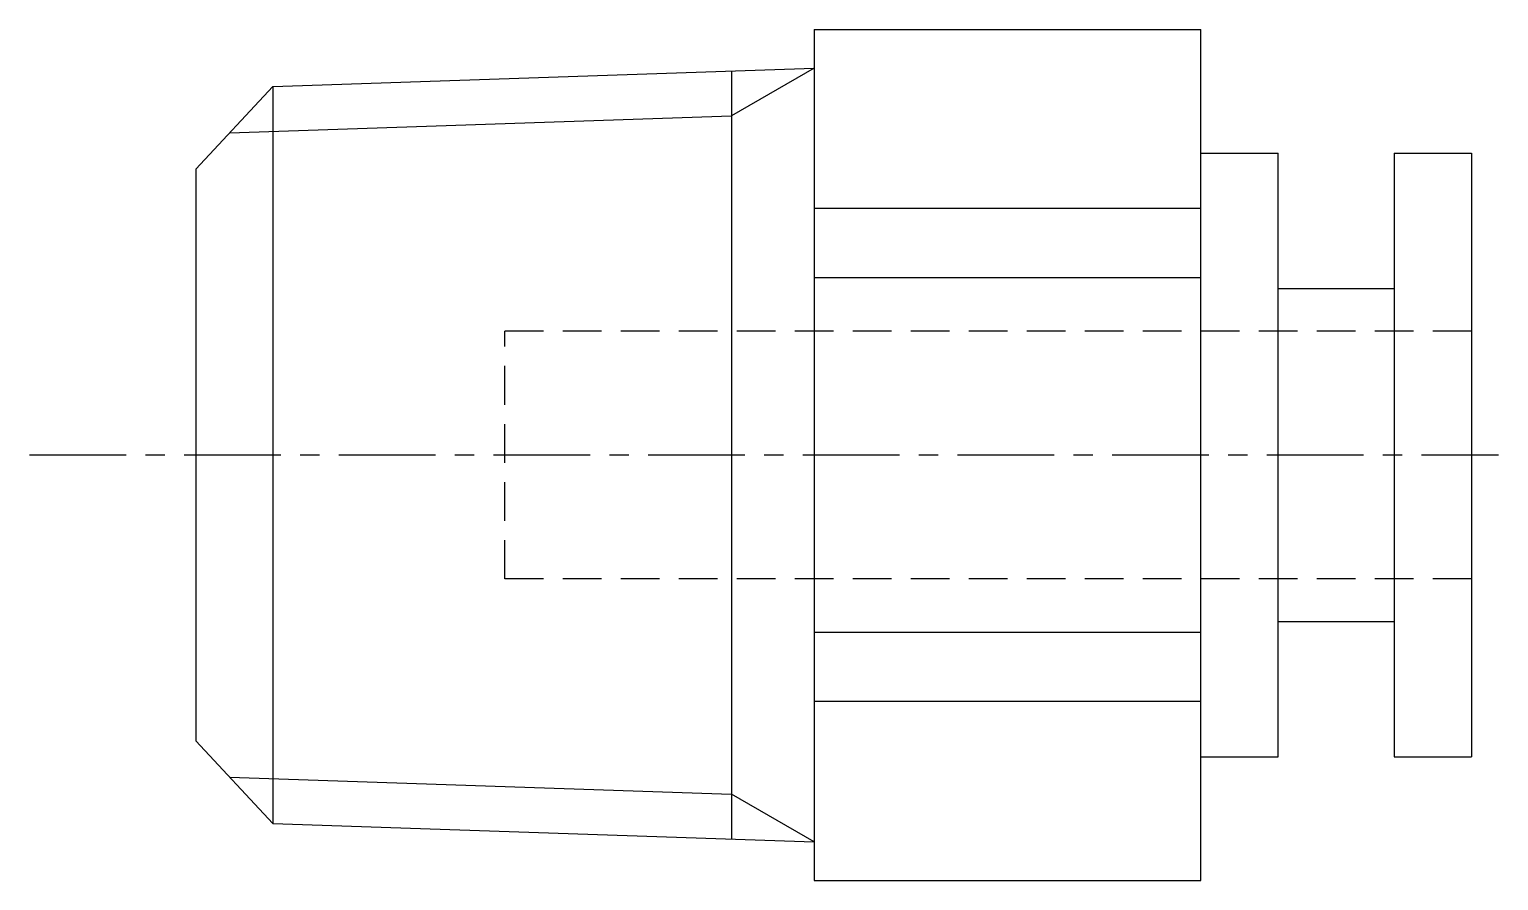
# Model space of a CAD drawing. Extents: x 0.5 to 38.2, y 0 to 43.3.
# Drawn here: x 19.19 to 38.19, y 32.34 to 43.34 of the extents above; entities outside this region: 2.
import ezdxf

# ---------------------------------------------------------------- set-up
doc = ezdxf.new("R2010")
doc.units = 0
doc.linetypes.add('CENTER', pattern=[2, 1.25, -0.25, 0.25, -0.25])
doc.linetypes.add('DASHED', pattern=[0.75, 0.5, -0.25])
doc.layers.get('0').update_dxf_attribs({"linetype": 'CONTINUOUS'})
doc.layers.add('CENTER', color=1, linetype='CENTER')
doc.styles.get("Standard").update_dxf_attribs({"font": 'txt.shx'})

# ---------------------------------------------------------------- blocks, each defined once
blk = doc.blocks.new('*U2')
at = {"color": 7, "linetype": 'CONTINUOUS'}
blk.add_text('MJCNL-3.2-1', height=3, dxfattribs=at).set_placement((0, 0))
blk = doc.blocks.new('*U3')
at = {"color": 7, "linetype": 'CONTINUOUS'}
blk.add_text('MJCNL-3.2-1', height=3, dxfattribs=at).set_placement((0, 5))

msp = doc.modelspace()

# ---------------------------------------------------------------- linework, layer by layer
at = {"color": 7, "linetype": 'CONTINUOUS'}
for p, q in [((29.344, 43.342), (29.344, 32.342)), ((29.344, 43.342), (34.344, 43.342)), ((34.344, 32.342), (34.344, 43.342)), ((22.343, 42.605), (29.344, 42.842)), ((28.275, 42.806), (28.275, 32.878)), ((22.343, 42.605), (21.344, 41.536)), ((22.343, 42.605), (22.343, 33.078)), ((34.344, 41.742), (35.344, 41.742)), ((35.344, 33.942), (35.344, 41.742)), ((36.844, 41.742), (36.844, 33.942)), ((36.844, 41.742), (37.844, 41.742)), ((37.844, 41.742), (37.844, 33.942)), ((21.344, 41.536), (21.344, 34.147)), ((34.344, 41.026), (29.344, 41.026)), ((34.344, 40.133), (29.344, 40.133)), ((35.344, 39.992), (36.844, 39.992)), ((34.344, 35.55), (29.344, 35.55)), ((35.344, 35.692), (36.844, 35.692)), ((34.344, 34.657), (29.344, 34.657)), ((22.343, 33.078), (21.344, 34.147)), ((34.344, 33.942), (35.344, 33.942)), ((36.844, 33.942), (37.844, 33.942)), ((22.343, 33.078), (29.344, 32.842)), ((29.344, 32.342), (34.344, 32.342))]:
    msp.add_line(p, q, dxfattribs=at)
at = {"color": 3, "linetype": 'CONTINUOUS'}
for p, q in [((29.344, 42.842), (28.275, 42.225)), ((21.782, 42.006), (28.275, 42.225)), ((21.782, 33.678), (28.275, 33.459)), ((29.344, 32.842), (28.275, 33.459))]:
    msp.add_line(p, q, dxfattribs=at)
at = {"color": 3, "linetype": 'DASHED'}
for p, q in [((37.844, 39.442), (25.344, 39.442)), ((25.344, 36.242), (25.344, 39.442)), ((37.844, 36.242), (25.344, 36.242))]:
    msp.add_line(p, q, dxfattribs=at)
at = {"layer": 'CENTER', "color": 1, "linetype": 'CENTER'}
msp.add_line((19.194, 37.842), (38.193, 37.842), dxfattribs=at)

# ---------------------------------------------------------------- block references
at = {"color": 7, "linetype": 'CONTINUOUS'}
for name in ['*U3', '*U2']:
    msp.add_blockref(name, (0, 0), dxfattribs=at)

doc.saveas('drawing.dxf')
